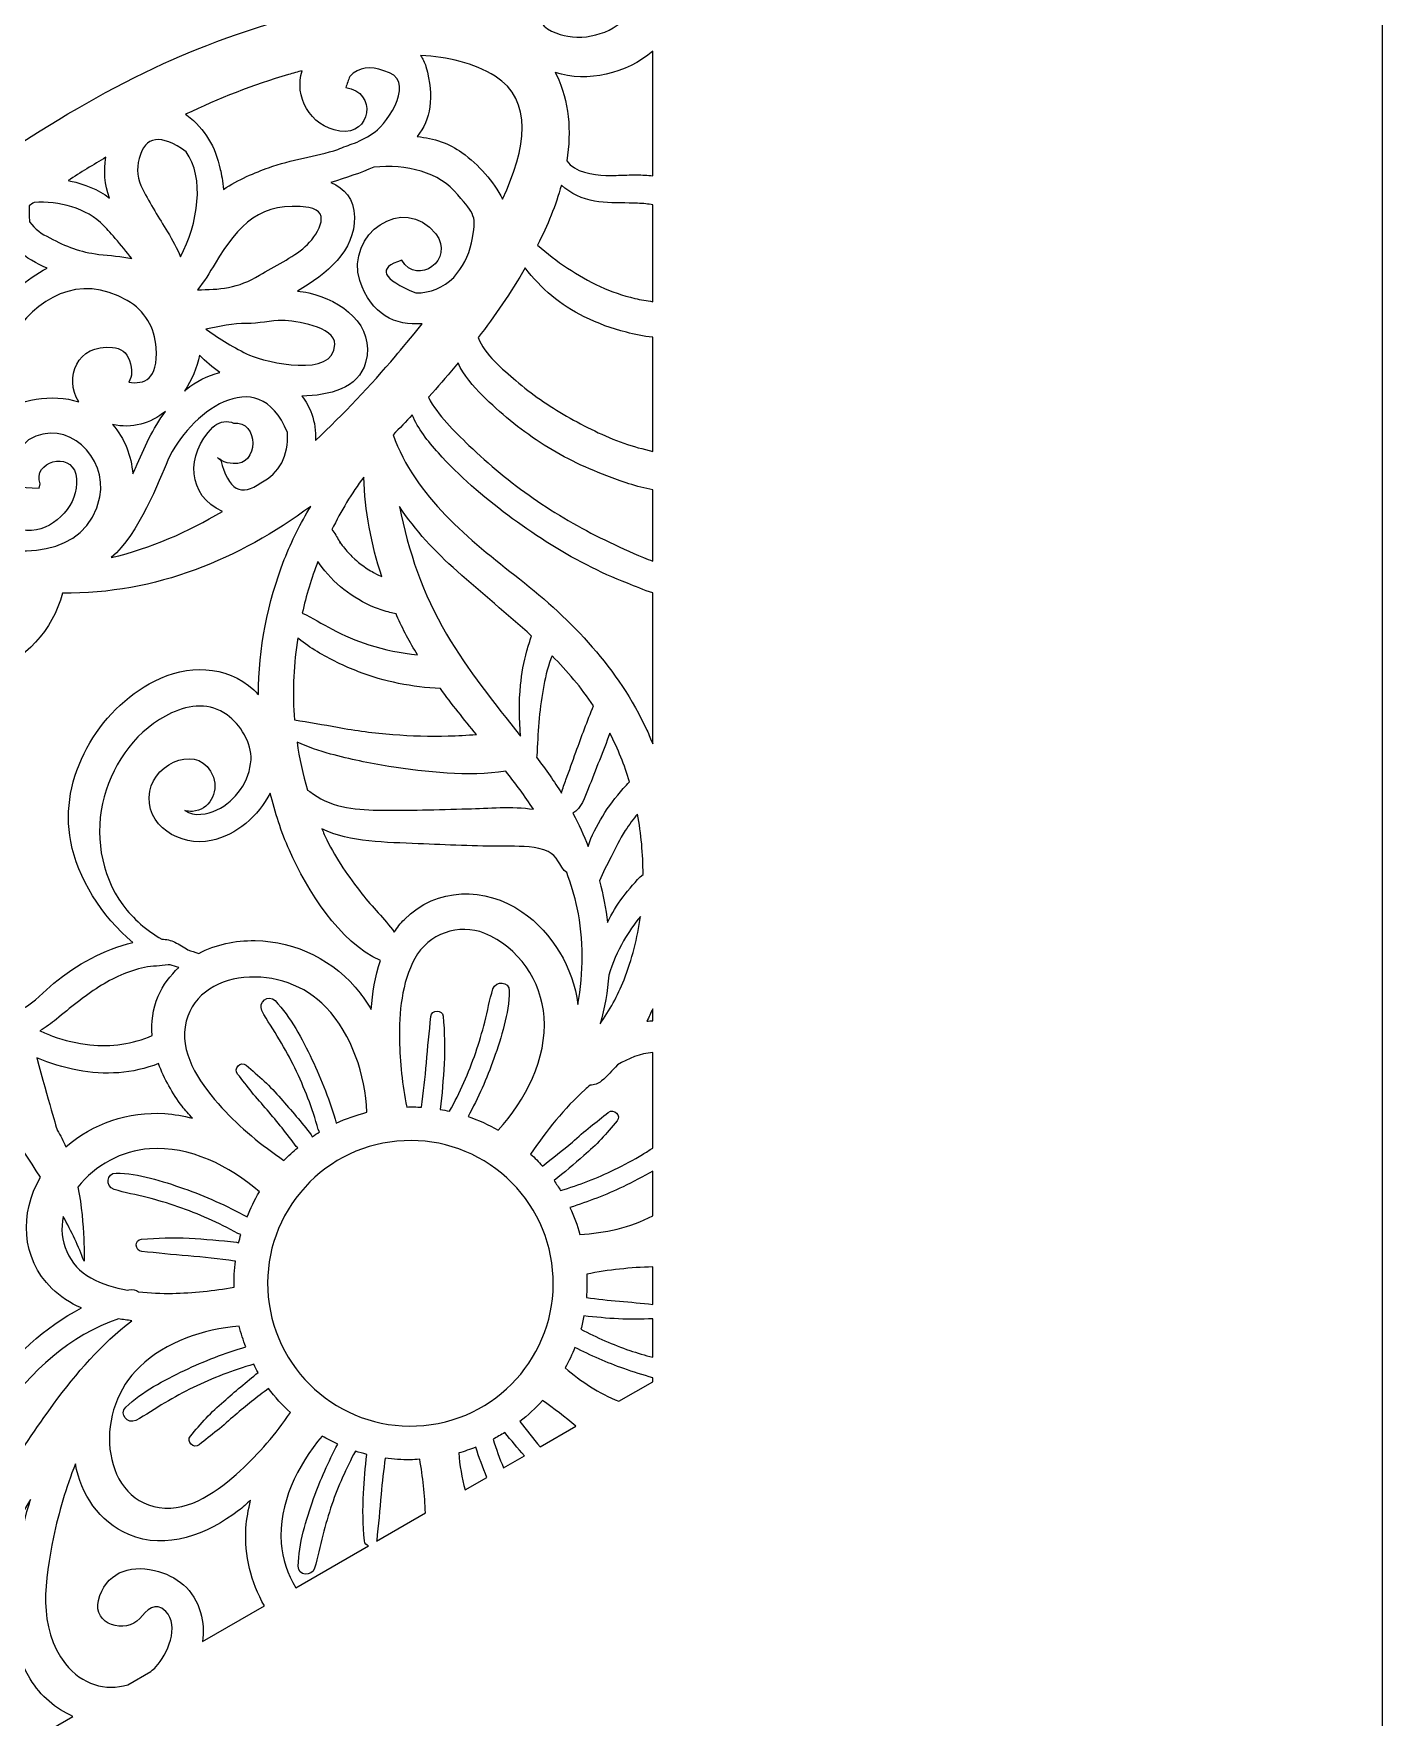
# Model space of a CAD drawing. Extents: x 7 to 992, y -718 to -282.
# Drawn here: x 914.7 to 991.6, y -463.7 to -367.8 of the extents above; entities that cross this region are included whole.
import ezdxf

# ---------------------------------------------------------------- set-up
doc = ezdxf.new("R2010")
doc.units = 0
doc.header["$MEASUREMENT"] = 0
doc.layers.add('Layer 1', color=7, linetype='Continuous')

msp = doc.modelspace()

# ---------------------------------------------------------------- linework, layer by layer
at = {"layer": 'Layer 1', "lineweight": 0}
for points, knots in [([(515.444, -282.485), (515.444, -282.485), (265.444, -282.485), (265.444, -282.485), (265.444, -282.485), (259.139, -282.485), (259.139, -282.485), (259.139, -282.485), (27.261, -282.485), (27.261, -282.485), (27.261, -282.485), (27.261, -282.863), (27.261, -282.863), (27.261, -282.863), (25.9, -282.863), (25.9, -282.863), (25.9, -282.863), (24.898, -282.863), (24.898, -282.863), (24.898, -282.863), (7.489, -306.853), (7.489, -306.853), (7.489, -306.853), (7.489, -496.33), (7.489, -496.33), (7.489, -496.33), (24.898, -524.256), (24.898, -524.256), (24.898, -524.256), (25.039, -524.256), (25.039, -524.256), (25.039, -524.256), (25.9, -525.977), (25.9, -525.977), (25.9, -525.977), (34.578, -543.332), (34.578, -543.332), (34.578, -543.332), (85.476, -645.118), (85.476, -645.118), (85.476, -645.118), (85.476, -693.393), (85.476, -693.393), (85.476, -693.602), (85.486, -693.809), (85.492, -694.016), (85.35, -694.597), (85.266, -695.2), (85.266, -695.825), (85.266, -695.825), (85.266, -710.022), (85.266, -710.022), (85.266, -714.223), (88.671, -717.628), (92.872, -717.628), (92.872, -717.628), (107.069, -717.628), (107.069, -717.628), (107.484, -717.628), (107.889, -717.586), (108.286, -717.521), (108.736, -717.547), (109.188, -717.561), (109.644, -717.561), (109.644, -717.561), (182.159, -717.561), (182.159, -717.561), (182.563, -717.561), (182.965, -717.551), (183.365, -717.531), (183.743, -717.589), (184.126, -717.628), (184.52, -717.628), (184.52, -717.628), (198.717, -717.628), (198.717, -717.628), (202.917, -717.628), (206.322, -714.223), (206.322, -710.022), (206.322, -710.022), (206.322, -695.825), (206.322, -695.825), (206.322, -695.534), (206.302, -695.248), (206.271, -694.965), (206.303, -694.465), (206.325, -693.962), (206.326, -693.453), (206.326, -693.453), (206.326, -645.118), (206.326, -645.118), (206.326, -645.118), (257.204, -543.332), (257.204, -543.332), (257.204, -543.332), (259.139, -539.46), (259.139, -539.46), (259.139, -539.46), (266.763, -524.209), (266.763, -524.209), (266.763, -524.209), (266.763, -645.118), (266.763, -645.118), (266.763, -645.118), (363.469, -645.118), (363.469, -645.118), (363.737, -645.117), (364.003, -645.104), (364.27, -645.096), (364.76, -645.195), (365.268, -645.248), (365.787, -645.248), (365.787, -645.248), (379.984, -645.248), (379.984, -645.248), (384.185, -645.248), (387.59, -641.843), (387.59, -637.643), (387.59, -637.643), (387.59, -623.445), (387.59, -623.445), (387.59, -623.12), (387.563, -622.802), (387.523, -622.487), (387.556, -621.959), (387.579, -621.428), (387.578, -620.891), (387.578, -620.891), (387.578, -584.634), (387.578, -584.634), (387.578, -584.634), (508.12, -524.362), (508.12, -524.362), (508.12, -524.362), (508.12, -717.561), (508.12, -717.561), (508.12, -717.561), (544.378, -717.561), (544.378, -717.561), (545.281, -717.563), (546.172, -717.512), (547.049, -717.417), (547.049, -717.417), (560.83, -717.417), (560.83, -717.417), (565.03, -717.417), (568.436, -714.012), (568.436, -709.811), (568.436, -709.811), (568.436, -696.131), (568.436, -696.131), (568.534, -695.251), (568.591, -694.358), (568.593, -693.453), (568.593, -693.453), (568.593, -645.118), (568.593, -645.118), (568.593, -645.118), (689.443, -645.118), (689.443, -645.118), (689.443, -645.118), (689.443, -693.393), (689.443, -693.393), (689.443, -693.594), (689.453, -693.791), (689.458, -693.99), (689.345, -694.514), (689.28, -695.056), (689.28, -695.614), (689.28, -695.614), (689.28, -709.811), (689.28, -709.811), (689.28, -714.012), (692.686, -717.417), (696.886, -717.417), (696.886, -717.417), (710.981, -717.417), (710.981, -717.417), (711.845, -717.511), (712.722, -717.561), (713.611, -717.561), (713.611, -717.561), (749.903, -717.561), (749.903, -717.561), (749.903, -717.561), (749.903, -524.209), (749.903, -524.209), (749.903, -524.209), (870.731, -584.622), (870.731, -584.622), (870.731, -584.622), (870.731, -620.95), (870.731, -620.95), (870.731, -621.353), (870.741, -621.753), (870.761, -622.151), (870.71, -622.506), (870.675, -622.865), (870.675, -623.233), (870.675, -623.233), (870.675, -637.431), (870.675, -637.431), (870.675, -641.632), (874.08, -645.036), (878.28, -645.036), (878.28, -645.036), (892.478, -645.036), (892.478, -645.036), (892.583, -645.036), (892.687, -645.025), (892.791, -645.02), (893.486, -645.081), (894.188, -645.118), (894.898, -645.118), (894.898, -645.118), (991.581, -645.118), (991.581, -645.118), (991.581, -645.118), (991.581, -282.485), (991.581, -282.485), (991.581, -282.485), (515.444, -282.485), (515.444, -282.485)], [0, 0, 0, 0, 1, 1, 1, 2, 2, 2, 3, 3, 3, 4, 4, 4, 5, 5, 5, 6, 6, 6, 7, 7, 7, 8, 8, 8, 9, 9, 9, 10, 10, 10, 11, 11, 11, 12, 12, 12, 13, 13, 13, 14, 14, 14, 15, 15, 15, 16, 16, 16, 17, 17, 17, 18, 18, 18, 19, 19, 19, 20, 20, 20, 21, 21, 21, 22, 22, 22, 23, 23, 23, 24, 24, 24, 25, 25, 25, 26, 26, 26, 27, 27, 27, 28, 28, 28, 29, 29, 29, 30, 30, 30, 31, 31, 31, 32, 32, 32, 33, 33, 33, 34, 34, 34, 35, 35, 35, 36, 36, 36, 37, 37, 37, 38, 38, 38, 39, 39, 39, 40, 40, 40, 41, 41, 41, 42, 42, 42, 43, 43, 43, 44, 44, 44, 45, 45, 45, 46, 46, 46, 47, 47, 47, 48, 48, 48, 49, 49, 49, 50, 50, 50, 51, 51, 51, 52, 52, 52, 53, 53, 53, 54, 54, 54, 55, 55, 55, 56, 56, 56, 57, 57, 57, 58, 58, 58, 59, 59, 59, 60, 60, 60, 61, 61, 61, 62, 62, 62, 63, 63, 63, 64, 64, 64, 65, 65, 65, 66, 66, 66, 67, 67, 67, 68, 68, 68, 69, 69, 69, 70, 70, 70, 71, 71, 71, 72, 72, 72, 73, 73, 73, 74, 74, 74, 74]), ([(899.37, -331.006), (899.852, -330.988), (900.549, -331.007), (901.212, -331.134), (902, -331.704), (902.749, -332.332), (903.471, -332.997), (901.2, -332.918), (898.94, -333.9), (897.422, -335.598), (895.812, -337.399), (895.551, -340.15), (897.038, -342.101), (898.17, -343.586), (900.113, -344.332), (901.886, -344.725), (901.474, -344.895), (901.068, -345.084), (900.681, -345.311), (898.646, -346.508), (897.31, -348.593), (896.981, -350.923), (896.649, -353.274), (897.538, -355.646), (899.69, -356.804), (901.681, -357.873), (904.125, -357.108), (905.953, -356.063), (906.149, -355.951), (906.332, -355.812), (906.524, -355.69), (906.242, -356.37), (906.033, -357.078), (905.925, -357.81), (905.551, -360.338), (906.565, -362.96), (908.462, -364.656), (910.264, -366.267), (913.014, -366.528), (914.966, -365.04), (916.45, -363.908), (917.195, -361.965), (917.588, -360.192), (917.76, -360.605), (917.948, -361.011), (918.176, -361.397), (919.371, -363.433), (921.457, -364.768), (923.787, -365.098), (926.139, -365.429), (928.51, -364.541), (929.668, -362.388), (930.367, -361.085), (930.275, -359.591), (929.839, -358.199), (933.733, -360.392), (939.051, -360.037), (943.336, -360.357), (944.141, -360.418), (944.945, -360.502), (945.738, -360.658), (946.524, -360.812), (947.759, -361.034), (948.415, -361.536), (949.004, -361.985), (949.02, -362.873), (949.122, -363.567), (949.255, -364.468), (949.338, -365.48), (948.877, -366.311), (948.185, -367.561), (946.523, -368.148), (945.166, -367.903), (944.683, -367.815), (943.697, -367.54), (943.58, -366.943), (943.512, -366.594), (943.91, -366.049), (944.282, -366.085), (946.636, -366.314), (946.527, -362.503), (944.222, -362.89), (942.119, -363.243), (941.346, -365.278), (941.775, -367.086), (936.405, -363.911), (926.633, -367.419), (922.131, -369.461), (916.14, -372.179), (910.793, -376.197), (905.327, -379.803), (902.575, -381.618), (899.744, -383.281), (896.824, -384.812), (894.592, -385.982), (892.103, -386.704), (889.852, -387.837), (889.297, -386.941), (888.675, -386.094), (887.993, -385.301), (888.611, -384.168), (890.061, -382.222), (893.303, -380.352), (893.303, -380.352), (895.023, -371.172), (901.527, -367.347), (901.527, -367.347), (902.482, -360.27), (898.466, -359.314), (898.466, -359.314), (899.423, -361.608), (898.849, -364.669), (898.849, -364.669), (890.433, -373.466), (889.669, -378.057), (889.669, -378.057), (885.844, -383.157), (885.844, -383.157), (884.585, -382.08), (883.193, -381.162), (881.701, -380.432), (882.277, -377.248), (880.384, -372.979), (878.784, -370.554), (878.395, -369.963), (877.899, -369.371), (877.333, -368.812), (879.653, -361.86), (890.045, -363.13), (892.127, -356.195), (893.659, -351.092), (890.676, -346.816), (886.412, -345.661), (887.686, -344.873), (888.877, -343.928), (889.928, -342.846), (892.556, -340.14), (894.205, -336.993), (896.029, -333.744), (896.8, -332.37), (897.674, -331.071), (899.37, -331.006)], [0, 0, 0, 0, 1, 1, 1, 2, 2, 2, 3, 3, 3, 4, 4, 4, 5, 5, 5, 6, 6, 6, 7, 7, 7, 8, 8, 8, 9, 9, 9, 10, 10, 10, 11, 11, 11, 12, 12, 12, 13, 13, 13, 14, 14, 14, 15, 15, 15, 16, 16, 16, 17, 17, 17, 18, 18, 18, 19, 19, 19, 20, 20, 20, 21, 21, 21, 22, 22, 22, 23, 23, 23, 24, 24, 24, 25, 25, 25, 26, 26, 26, 27, 27, 27, 28, 28, 28, 29, 29, 29, 30, 30, 30, 31, 31, 31, 32, 32, 32, 33, 33, 33, 34, 34, 34, 35, 35, 35, 36, 36, 36, 37, 37, 37, 38, 38, 38, 39, 39, 39, 40, 40, 40, 41, 41, 41, 42, 42, 42, 43, 43, 43, 44, 44, 44, 45, 45, 45, 46, 46, 46, 47, 47, 47, 47]), ([(937.076, -369.628), (937.009, -369.394), (936.901, -369.191), (936.773, -369.007), (938.325, -369.089), (939.804, -369.433), (941.023, -370.189), (943.21, -371.546), (942.786, -374.312), (941.446, -377.195), (940.93, -376.17), (940.091, -375.247), (939.129, -374.539), (938.423, -374.02), (937.539, -373.728), (936.587, -373.623), (937.322, -372.675), (937.59, -371.413), (937.076, -369.628)], [0, 0, 0, 0, 1, 1, 1, 2, 2, 2, 3, 3, 3, 4, 4, 4, 5, 5, 5, 6, 6, 6, 6]), ([(949.126, -375.81), (948.81, -375.807), (948.493, -375.821), (948.178, -375.831), (948.01, -375.836), (947.842, -375.842), (947.675, -375.844), (947.675, -375.844), (947.452, -375.845), (947.452, -375.845), (947.452, -375.845), (947.342, -375.843), (947.342, -375.843), (947.342, -375.843), (947.331, -375.843), (947.331, -375.843), (946.593, -375.807), (945.551, -375.682), (945.104, -375.001), (945.375, -373.301), (945.248, -371.636), (944.523, -370.11), (944.523, -370.11), (944.45, -369.975), (944.45, -369.975), (946.286, -370.587), (948.511, -370.025), (950.005, -368.766), (950.005, -368.766), (950.005, -375.863), (950.005, -375.863), (949.697, -375.827), (949.389, -375.813), (949.126, -375.81)], [0, 0, 0, 0, 1, 1, 1, 2, 2, 2, 3, 3, 3, 4, 4, 4, 5, 5, 5, 6, 6, 6, 7, 7, 7, 8, 8, 8, 9, 9, 9, 10, 10, 10, 11, 11, 11, 11]), ([(932.166, -373.315), (933.975, -373.603), (934.316, -371.065), (932.508, -370.836), (932.584, -370.622), (932.66, -370.408), (932.737, -370.194), (933.262, -369.663), (933.909, -369.561), (934.68, -369.887), (936.639, -370.293), (934.903, -372.831), (934.176, -373.356), (933.801, -373.627), (933.404, -373.833), (932.998, -374.01), (932.678, -374.11), (932.367, -374.231), (932.065, -374.362), (930.775, -374.762), (929.409, -374.937), (928.113, -375.4), (927.358, -375.67), (926.376, -376.075), (925.542, -376.645), (925.498, -376.194), (925.422, -375.768), (925.361, -375.495), (925.073, -374.207), (924.507, -373.214), (923.457, -372.404), (923.457, -372.404), (923.38, -372.359), (923.38, -372.359), (925.265, -371.461), (927.213, -370.686), (929.251, -370.09), (929.502, -370.017), (929.765, -369.944), (930.032, -369.872), (929.552, -371.307), (930.437, -373.041), (932.166, -373.315)], [0, 0, 0, 0, 1, 1, 1, 2, 2, 2, 3, 3, 3, 4, 4, 4, 5, 5, 5, 6, 6, 6, 7, 7, 7, 8, 8, 8, 9, 9, 9, 10, 10, 10, 11, 11, 11, 12, 12, 12, 13, 13, 13, 14, 14, 14, 14]), ([(923.409, -374.493), (924.488, -375.933), (924.092, -378.617), (923.089, -380.481), (922.893, -380), (922.644, -379.537), (922.346, -379.052), (921.857, -378.257), (921.37, -377.47), (920.937, -376.641), (920.643, -376.067), (920.573, -375.48), (920.731, -374.88), (921.076, -373.582), (921.97, -373.454), (923.409, -374.493)], [0, 0, 0, 0, 1, 1, 1, 2, 2, 2, 3, 3, 3, 4, 4, 4, 5, 5, 5, 5]), ([(919.044, -377.137), (918.402, -376.635), (917.612, -376.328), (916.826, -376.164), (916.826, -376.164), (916.684, -376.131), (916.684, -376.131), (917.399, -375.678), (918.119, -375.236), (918.845, -374.807), (918.695, -375.586), (918.772, -376.352), (919.044, -377.137)], [0, 0, 0, 0, 1, 1, 1, 2, 2, 2, 3, 3, 3, 4, 4, 4, 4]), ([(938.904, -376.952), (939.815, -378.071), (940.021, -378.081), (939.67, -379.688), (939.501, -380.46), (939.175, -381.069), (938.663, -381.665), (938.055, -382.243), (937.337, -382.536), (936.511, -382.544), (934.548, -381.737), (934.278, -381.115), (935.702, -380.678), (936.58, -382.191), (938.763, -380.616), (937.635, -379.175), (935.808, -376.84), (932.477, -379.221), (933.316, -381.84), (933.933, -383.768), (935.347, -384.427), (936.858, -384.295), (936.229, -385.095), (935.688, -385.741), (935.341, -386.147), (933.911, -387.827), (932.394, -389.454), (930.777, -390.946), (930.804, -390.426), (930.742, -389.914), (930.573, -389.447), (930.432, -389.058), (930.239, -388.719), (930.009, -388.421), (931.55, -388.388), (933.231, -387.99), (933.64, -386.5), (934.225, -384.371), (932.246, -382.959), (930.405, -382.529), (930.182, -382.477), (929.969, -382.458), (929.753, -382.432), (931.416, -381.484), (933.037, -380.135), (933.008, -378.216), (932.992, -377.161), (932.429, -376.571), (931.658, -376.244), (932.517, -375.982), (933.351, -375.704), (934.107, -375.372), (935.962, -375.197), (937.838, -375.64), (938.904, -376.952)], [0, 0, 0, 0, 1, 1, 1, 2, 2, 2, 3, 3, 3, 4, 4, 4, 5, 5, 5, 6, 6, 6, 7, 7, 7, 8, 8, 8, 9, 9, 9, 10, 10, 10, 11, 11, 11, 12, 12, 12, 13, 13, 13, 14, 14, 14, 15, 15, 15, 16, 16, 16, 17, 17, 17, 18, 18, 18, 18]), ([(948.985, -382.853), (948.293, -382.69), (947.634, -382.469), (947.01, -382.174), (945.723, -381.564), (944.5, -380.768), (943.444, -379.809), (944.011, -378.689), (944.479, -377.543), (944.795, -376.4), (945.316, -376.876), (946.004, -377.187), (946.687, -377.309), (947.335, -377.423), (948, -377.407), (948.655, -377.416), (948.975, -377.421), (949.294, -377.433), (949.611, -377.462), (949.743, -377.476), (949.874, -377.501), (950.005, -377.528), (950.005, -377.528), (950.005, -383.039), (950.005, -383.039), (949.663, -382.982), (949.323, -382.933), (948.985, -382.853)], [0, 0, 0, 0, 1, 1, 1, 2, 2, 2, 3, 3, 3, 4, 4, 4, 5, 5, 5, 6, 6, 6, 7, 7, 7, 8, 8, 8, 9, 9, 9, 9]), ([(918.721, -378.714), (918.898, -378.9), (919.76, -379.84), (920.318, -380.585), (919.715, -380.435), (919.08, -380.425), (918.438, -380.342), (917.361, -380.204), (916.575, -379.906), (915.637, -379.394), (915.183, -379.192), (914.802, -378.891), (914.494, -378.491), (914.477, -378.447), (914.447, -377.864), (914.464, -377.568), (914.557, -377.506), (914.651, -377.446), (914.745, -377.384), (916.168, -377.29), (917.734, -377.686), (918.721, -378.714)], [0, 0, 0, 0, 1, 1, 1, 2, 2, 2, 3, 3, 3, 4, 4, 4, 5, 5, 5, 6, 6, 6, 7, 7, 7, 7]), ([(927.595, -381.532), (926.401, -382.272), (925.255, -382.362), (924.054, -382.357), (924.44, -381.914), (924.747, -381.388), (925.066, -380.854), (926.384, -378.653), (927.713, -377.269), (930.396, -377.679), (931.805, -377.894), (930.814, -379.355), (930.201, -379.896), (929.456, -380.556), (928.44, -381.009), (927.595, -381.532)], [0, 0, 0, 0, 1, 1, 1, 2, 2, 2, 3, 3, 3, 4, 4, 4, 5, 5, 5, 5]), ([(915.492, -381.135), (914.319, -381.709), (913.245, -382.731), (912.55, -383.684), (911.765, -384.761), (911.025, -386.07), (910.269, -387.178), (910.153, -387.347), (910.027, -387.503), (909.905, -387.666), (910.041, -386.306), (909.598, -384.873), (908.363, -383.573), (907.941, -383.129), (907.464, -382.83), (906.964, -382.646), (908.978, -381.319), (910.958, -379.937), (912.944, -378.59), (913.071, -379.189), (913.367, -379.748), (913.811, -380.121), (914.3, -380.532), (914.882, -380.861), (915.492, -381.135)], [0, 0, 0, 0, 1, 1, 1, 2, 2, 2, 3, 3, 3, 4, 4, 4, 5, 5, 5, 6, 6, 6, 7, 7, 7, 8, 8, 8, 8]), ([(921.699, -385.668), (921.837, -387.498), (921.021, -387.76), (920.142, -387.633), (920.34, -387.275), (920.371, -386.955), (920.181, -386.389), (920.027, -385.93), (919.69, -385.689), (919.217, -385.643), (917.187, -385.446), (916.446, -387.365), (917.289, -388.748), (914.248, -387.788), (909.82, -390.007), (911.45, -393.655), (912.002, -394.891), (913.354, -396.357), (914.887, -396.046), (916.236, -395.772), (917.44, -394.286), (917.119, -392.877), (916.815, -391.544), (914.637, -392.153), (915.09, -393.42), (915.09, -393.42), (915.031, -393.661), (915.031, -393.661), (912.804, -393.687), (912.603, -392.768), (914.428, -390.906), (916.625, -389.616), (918.944, -391.919), (918.492, -394.16), (917.772, -397.734), (913.586, -397.592), (910.954, -396.724), (908.19, -395.812), (905.871, -394.036), (903.088, -393.345), (903.974, -393.275), (904.861, -393.088), (905.755, -392.711), (906.517, -392.389), (907.2, -391.958), (907.788, -391.455), (910.263, -390.223), (912.04, -387.443), (913.423, -385.163), (914.823, -382.852), (917.298, -381.374), (920.052, -382.969), (921.086, -383.567), (921.612, -384.51), (921.699, -385.668)], [0, 0, 0, 0, 1, 1, 1, 2, 2, 2, 3, 3, 3, 4, 4, 4, 5, 5, 5, 6, 6, 6, 7, 7, 7, 8, 8, 8, 9, 9, 9, 10, 10, 10, 11, 11, 11, 12, 12, 12, 13, 13, 13, 14, 14, 14, 15, 15, 15, 16, 16, 16, 17, 17, 17, 18, 18, 18, 18]), ([(948.364, -391.112), (947.222, -390.702), (946.149, -390.167), (945.098, -389.564), (944.077, -388.98), (943.097, -388.308), (942.207, -387.537), (941.466, -386.895), (940.403, -386.072), (940.06, -385.081), (940.989, -383.865), (941.922, -382.521), (942.736, -381.115), (943.635, -382.289), (944.757, -383.253), (946.103, -383.905), (946.867, -384.276), (947.674, -384.579), (948.499, -384.786), (948.952, -384.9), (949.483, -385.028), (950.005, -385.059), (950.005, -385.059), (950.005, -391.584), (950.005, -391.584), (949.446, -391.434), (948.883, -391.299), (948.364, -391.112)], [0, 0, 0, 0, 1, 1, 1, 2, 2, 2, 3, 3, 3, 4, 4, 4, 5, 5, 5, 6, 6, 6, 7, 7, 7, 8, 8, 8, 9, 9, 9, 9]), ([(928.923, -384.112), (929.578, -384.12), (931.898, -384.45), (931.883, -385.479), (931.854, -387.419), (927.992, -386.509), (927.023, -386.08), (926.154, -385.695), (925.336, -385.164), (924.538, -384.603), (925.315, -384.455), (926.085, -384.255), (926.866, -384.28), (927.531, -384.301), (928.234, -384.104), (928.923, -384.112)], [0, 0, 0, 0, 1, 1, 1, 2, 2, 2, 3, 3, 3, 4, 4, 4, 5, 5, 5, 5]), ([(922.375, -392.079), (923.516, -389.491), (927.473, -386.315), (929.193, -390.504), (929.256, -391.841), (928.746, -392.794), (927.67, -393.364), (926.563, -394.191), (925.801, -393.761), (925.387, -392.071), (925.117, -391.864), (925.132, -391.874), (925.428, -392.101), (925.642, -392.224), (925.851, -392.239), (926.088, -392.265), (927.583, -392.428), (927.581, -389.798), (926.105, -389.958), (926.105, -389.958), (925.991, -389.915), (925.991, -389.915), (925.623, -389.804), (925.208, -389.931), (924.94, -390.197), (923.366, -391.768), (923.482, -394.124), (925.476, -394.993), (923.514, -396.172), (921.41, -397.082), (919.147, -397.626), (920.704, -396.31), (921.875, -393.214), (922.375, -392.079)], [0, 0, 0, 0, 1, 1, 1, 2, 2, 2, 3, 3, 3, 4, 4, 4, 5, 5, 5, 6, 6, 6, 7, 7, 7, 8, 8, 8, 9, 9, 9, 10, 10, 10, 11, 11, 11, 11]), ([(924.168, -386.093), (924.535, -386.447), (924.92, -386.776), (925.324, -387.076), (924.625, -387.259), (923.961, -387.584), (923.407, -388.047), (923.407, -388.047), (923.315, -388.132), (923.315, -388.132), (923.732, -387.512), (924.033, -386.805), (924.168, -386.093)], [0, 0, 0, 0, 1, 1, 1, 2, 2, 2, 3, 3, 3, 4, 4, 4, 4]), ([(949.477, -397.628), (948.734, -397.315), (947.998, -396.977), (947.273, -396.624), (945.856, -395.937), (944.492, -395.141), (943.196, -394.245), (941.895, -393.346), (940.671, -392.328), (939.532, -391.23), (938.69, -390.419), (937.774, -389.544), (937.217, -388.491), (937.217, -388.491), (937.451, -388.234), (937.451, -388.234), (937.904, -387.724), (938.398, -387.151), (938.91, -386.53), (939.213, -387.228), (939.776, -387.858), (940.311, -388.395), (941.305, -389.394), (942.412, -390.294), (943.588, -391.069), (944.77, -391.847), (946.062, -392.465), (947.385, -392.962), (948.167, -393.256), (949.091, -393.611), (950.005, -393.765), (950.005, -393.765), (950.005, -397.832), (950.005, -397.832), (949.824, -397.766), (949.647, -397.7), (949.477, -397.628)], [0, 0, 0, 0, 1, 1, 1, 2, 2, 2, 3, 3, 3, 4, 4, 4, 5, 5, 5, 6, 6, 6, 7, 7, 7, 8, 8, 8, 9, 9, 9, 10, 10, 10, 11, 11, 11, 12, 12, 12, 12]), ([(919.211, -390.035), (920.329, -390.308), (921.382, -389.972), (922.235, -389.3), (921.515, -390.264), (921.015, -391.364), (920.528, -392.525), (920.48, -392.642), (920.419, -392.745), (920.369, -392.858), (920.289, -391.829), (919.917, -390.842), (919.211, -390.035)], [0, 0, 0, 0, 1, 1, 1, 2, 2, 2, 3, 3, 3, 4, 4, 4, 4]), ([(949.671, -407.472), (948.037, -403.95), (945.432, -401.216), (942.408, -398.842), (939.543, -396.594), (936.457, -394.156), (935.209, -390.623), (935.576, -390.253), (935.94, -389.878), (936.297, -389.496), (936.629, -390.28), (937.185, -390.988), (937.788, -391.662), (938.97, -392.981), (940.336, -394.157), (941.752, -395.217), (943.17, -396.279), (944.667, -397.233), (946.241, -398.048), (946.997, -398.439), (947.767, -398.788), (948.562, -399.093), (949.002, -399.263), (949.5, -399.494), (950.005, -399.643), (950.005, -399.643), (950.005, -408.243), (950.005, -408.243), (949.895, -407.986), (949.79, -407.728), (949.671, -407.472)], [0, 0, 0, 0, 1, 1, 1, 2, 2, 2, 3, 3, 3, 4, 4, 4, 5, 5, 5, 6, 6, 6, 7, 7, 7, 8, 8, 8, 9, 9, 9, 10, 10, 10, 10]), ([(932.128, -396.674), (932.061, -396.565), (932, -396.453), (931.936, -396.343), (931.87, -396.232), (931.791, -396.132), (931.715, -396.03), (932.239, -394.977), (932.836, -393.964), (933.539, -393.037), (933.596, -394.962), (933.955, -396.863), (934.558, -398.697), (934.558, -398.697), (934.375, -398.623), (934.375, -398.623), (934.375, -398.623), (934.331, -398.604), (934.331, -398.604), (934.331, -398.604), (934.303, -398.589), (934.303, -398.589), (934.303, -398.589), (934.099, -398.48), (934.099, -398.48), (933.853, -398.344), (933.616, -398.19), (933.39, -398.021), (933.39, -398.021), (933.238, -397.904), (933.238, -397.904), (933.238, -397.904), (933.113, -397.801), (933.113, -397.801), (933.113, -397.801), (933.028, -397.725), (933.028, -397.725), (933.028, -397.725), (932.863, -397.564), (932.863, -397.564), (932.664, -397.366), (932.479, -397.153), (932.309, -396.93), (932.309, -396.93), (932.173, -396.744), (932.173, -396.744), (932.282, -396.892), (932.139, -396.69), (932.128, -396.674)], [0, 0, 0, 0, 1, 1, 1, 2, 2, 2, 3, 3, 3, 4, 4, 4, 5, 5, 5, 6, 6, 6, 7, 7, 7, 8, 8, 8, 9, 9, 9, 10, 10, 10, 11, 11, 11, 12, 12, 12, 13, 13, 13, 14, 14, 14, 15, 15, 15, 16, 16, 16, 16]), ([(905.883, -405.75), (909.876, -405.773), (915.289, -403.989), (916.357, -399.661), (921.751, -399.694), (926.407, -397.724), (930.511, -394.709), (929.935, -395.663), (929.429, -396.666), (929.008, -397.742), (928.051, -400.186), (927.55, -402.813), (927.531, -405.44), (927.445, -405.351), (927.368, -405.257), (927.274, -405.173), (925.659, -403.727), (923.489, -403.71), (921.608, -404.668), (918.393, -406.305), (916.131, -410.179), (916.835, -413.817), (917.231, -415.864), (918.572, -418.081), (920.384, -419.563), (918.735, -419.96), (917.17, -420.817), (915.867, -421.895), (915.313, -422.355), (914.788, -422.978), (914.136, -423.313), (913.242, -419.946), (912.318, -416.208), (912.045, -414.205), (912.045, -414.205), (904.824, -406.625), (892.14, -404.088), (892.316, -403.391), (892.457, -402.684), (892.561, -401.972), (896.5, -404.427), (901.305, -405.724), (905.883, -405.75)], [0, 0, 0, 0, 1, 1, 1, 2, 2, 2, 3, 3, 3, 4, 4, 4, 5, 5, 5, 6, 6, 6, 7, 7, 7, 8, 8, 8, 9, 9, 9, 10, 10, 10, 11, 11, 11, 12, 12, 12, 13, 13, 13, 14, 14, 14, 14]), ([(942.827, -402.942), (942.649, -403.58), (942.535, -404.235), (942.471, -404.894), (942.373, -405.87), (942.395, -406.837), (942.464, -407.807), (940.992, -405.917), (939.466, -404.067), (938.254, -401.995), (936.912, -399.701), (936.065, -397.264), (935.576, -394.722), (936.458, -396.075), (937.607, -397.284), (938.854, -398.406), (940.255, -399.667), (941.723, -400.841), (943.1, -402.102), (943.001, -402.379), (942.906, -402.658), (942.827, -402.942)], [0, 0, 0, 0, 1, 1, 1, 2, 2, 2, 3, 3, 3, 4, 4, 4, 5, 5, 5, 6, 6, 6, 7, 7, 7, 7]), ([(936.602, -403.174), (935.659, -403.078), (934.729, -402.895), (933.819, -402.596), (933.102, -402.359), (932.398, -402.07), (931.732, -401.711), (931.16, -401.402), (930.615, -401.065), (930.03, -400.796), (930.252, -399.792), (930.555, -398.809), (930.922, -397.847), (930.922, -397.847), (931.014, -397.985), (931.014, -397.985), (931.402, -398.543), (931.878, -399.021), (932.407, -399.448), (932.935, -399.874), (933.53, -400.21), (934.156, -400.469), (934.439, -400.587), (934.731, -400.683), (935.028, -400.755), (935.141, -400.783), (935.257, -400.811), (935.375, -400.837), (935.375, -400.837), (935.418, -400.94), (935.418, -400.94), (935.762, -401.717), (936.162, -402.457), (936.602, -403.174)], [0, 0, 0, 0, 1, 1, 1, 2, 2, 2, 3, 3, 3, 4, 4, 4, 5, 5, 5, 6, 6, 6, 7, 7, 7, 8, 8, 8, 9, 9, 9, 10, 10, 10, 11, 11, 11, 11]), ([(929.83, -402.254), (930.163, -402.525), (930.507, -402.768), (930.875, -402.987), (931.623, -403.434), (932.414, -403.819), (933.227, -404.132), (934.714, -404.706), (936.307, -405.021), (937.899, -405.093), (938.556, -405.988), (939.252, -406.855), (939.954, -407.717), (939.419, -407.748), (938.884, -407.783), (938.352, -407.795), (937.299, -407.819), (936.244, -407.792), (935.194, -407.712), (934.134, -407.631), (933.08, -407.491), (932.034, -407.299), (931.221, -407.148), (930.406, -407.019), (929.594, -406.872), (929.594, -406.872), (929.565, -406.603), (929.565, -406.603), (929.467, -405.153), (929.547, -403.668), (929.771, -402.196), (929.771, -402.196), (929.83, -402.254), (929.83, -402.254)], [0, 0, 0, 0, 1, 1, 1, 2, 2, 2, 3, 3, 3, 4, 4, 4, 5, 5, 5, 6, 6, 6, 7, 7, 7, 8, 8, 8, 9, 9, 9, 10, 10, 10, 11, 11, 11, 11]), ([(945.624, -408.718), (945.436, -409.243), (945.247, -409.768), (945.059, -410.294), (944.977, -410.522), (944.873, -410.788), (944.801, -411.058), (944.594, -410.722), (944.378, -410.389), (944.149, -410.062), (943.898, -409.705), (943.642, -409.352), (943.38, -409.002), (943.38, -409.002), (943.398, -408.925), (943.398, -408.925), (943.453, -407.663), (943.534, -406.385), (943.753, -405.139), (943.857, -404.549), (943.994, -403.958), (944.197, -403.394), (944.197, -403.394), (944.268, -403.227), (944.268, -403.227), (945.131, -404.099), (945.929, -405.035), (946.628, -406.075), (946.273, -406.949), (945.943, -407.828), (945.624, -408.718)], [0, 0, 0, 0, 1, 1, 1, 2, 2, 2, 3, 3, 3, 4, 4, 4, 5, 5, 5, 6, 6, 6, 7, 7, 7, 8, 8, 8, 9, 9, 9, 10, 10, 10, 10]), ([(933.328, -422.452), (931.877, -420.599), (929.695, -419.498), (927.339, -419.461), (926.209, -419.444), (925.09, -419.682), (924.127, -420.187), (923.921, -420.124), (923.717, -420.056), (923.511, -419.992), (923.283, -419.823), (923.032, -419.68), (922.77, -419.549), (922.541, -419.435), (922.283, -419.391), (922.02, -419.372), (921.157, -418.888), (920.39, -418.222), (919.805, -417.427), (918.525, -415.688), (918.17, -413.33), (918.739, -411.258), (919.297, -409.232), (920.652, -407.379), (922.586, -406.486), (923.63, -406.003), (924.779, -405.893), (925.747, -406.592), (926.505, -407.139), (927.16, -408.203), (927.109, -409.159), (927.045, -410.349), (926.235, -411.505), (925.169, -412.009), (924.626, -412.266), (923.865, -412.41), (923.34, -412.053), (923.474, -412.085), (923.615, -412.104), (923.773, -412.095), (924.734, -412.037), (925.274, -411.017), (924.964, -410.146), (924.255, -408.158), (921.617, -409.304), (921.338, -410.935), (920.997, -412.916), (923.098, -414.128), (924.838, -413.762), (926.282, -413.457), (927.527, -412.367), (928.204, -411.048), (928.479, -412.16), (928.826, -413.254), (929.298, -414.309), (930.322, -416.602), (932.107, -419.526), (934.482, -420.601), (934.177, -421.508), (934.021, -422.474), (933.959, -423.384), (933.767, -423.062), (933.561, -422.749), (933.328, -422.452)], [0, 0, 0, 0, 1, 1, 1, 2, 2, 2, 3, 3, 3, 4, 4, 4, 5, 5, 5, 6, 6, 6, 7, 7, 7, 8, 8, 8, 9, 9, 9, 10, 10, 10, 11, 11, 11, 12, 12, 12, 13, 13, 13, 14, 14, 14, 15, 15, 15, 16, 16, 16, 17, 17, 17, 18, 18, 18, 19, 19, 19, 20, 20, 20, 21, 21, 21, 21]), ([(948.325, -410.797), (947.888, -411.288), (947.489, -411.807), (947.15, -412.372), (946.835, -412.898), (946.484, -413.495), (946.323, -414.092), (946.323, -414.092), (946.321, -414.099), (946.321, -414.099), (946.067, -413.456), (945.784, -412.821), (945.457, -412.203), (945.924, -411.913), (946.137, -411.294), (946.326, -410.81), (946.539, -410.27), (946.751, -409.73), (946.963, -409.19), (947.167, -408.673), (947.367, -408.156), (947.562, -407.638), (948.024, -408.531), (948.392, -409.458), (948.681, -410.409), (948.559, -410.536), (948.441, -410.667), (948.325, -410.797)], [0, 0, 0, 0, 1, 1, 1, 2, 2, 2, 3, 3, 3, 4, 4, 4, 5, 5, 5, 6, 6, 6, 7, 7, 7, 8, 8, 8, 9, 9, 9, 9]), ([(939.452, -411.95), (937.746, -411.992), (936.033, -412.051), (934.327, -412.026), (932.995, -412.006), (931.518, -411.844), (930.458, -410.956), (930.458, -410.956), (930.327, -410.884), (930.327, -410.884), (930.065, -409.988), (929.863, -409.077), (929.733, -408.151), (930.356, -408.413), (930.985, -408.65), (931.646, -408.826), (932.741, -409.118), (933.853, -409.352), (934.973, -409.527), (937.111, -409.86), (939.458, -410.142), (941.626, -409.794), (942.18, -410.502), (942.717, -411.226), (943.212, -411.972), (941.979, -411.788), (940.628, -411.92), (939.452, -411.95)], [0, 0, 0, 0, 1, 1, 1, 2, 2, 2, 3, 3, 3, 4, 4, 4, 5, 5, 5, 6, 6, 6, 7, 7, 7, 8, 8, 8, 9, 9, 9, 9]), ([(908.603, -415.543), (908.603, -415.543), (910.707, -426.062), (912.619, -429.313), (912.619, -429.313), (913.83, -430.909), (915.111, -432.954), (913.912, -434.996), (914.008, -437.566), (915.756, -439.29), (916.236, -439.764), (916.816, -440.123), (917.444, -440.401), (913.203, -442.606), (910.424, -447.081), (908.402, -451.322), (908.084, -451.991), (907.781, -452.667), (907.485, -453.344), (906.662, -453.871), (905.862, -454.442), (905.037, -454.966), (905.919, -451.897), (906.664, -448.181), (905.734, -446.527), (905.734, -446.527), (902.291, -435.817), (903.057, -431.417), (903.057, -431.417), (897.364, -413.843), (888.605, -410.755), (888.803, -410.552), (888.989, -410.34), (889.171, -410.125), (893.064, -410.627), (906.8, -412.592), (908.603, -415.543)], [0, 0, 0, 0, 1, 1, 1, 2, 2, 2, 3, 3, 3, 4, 4, 4, 5, 5, 5, 6, 6, 6, 7, 7, 7, 8, 8, 8, 9, 9, 9, 10, 10, 10, 11, 11, 11, 12, 12, 12, 12]), ([(948.309, -416.975), (947.963, -417.424), (947.681, -417.919), (947.427, -418.427), (947.332, -417.632), (947.18, -416.842), (946.97, -416.06), (947.157, -415.58), (947.389, -415.139), (947.636, -414.687), (947.918, -414.17), (948.102, -413.698), (948.44, -413.182), (948.648, -412.862), (948.899, -412.528), (949.136, -412.248), (949.348, -413.373), (949.449, -414.524), (949.454, -415.688), (949.022, -416.064), (948.654, -416.524), (948.309, -416.975)], [0, 0, 0, 0, 1, 1, 1, 2, 2, 2, 3, 3, 3, 4, 4, 4, 5, 5, 5, 6, 6, 6, 7, 7, 7, 7]), ([(943.794, -414.285), (944.521, -414.514), (944.539, -414.92), (944.959, -415.463), (944.959, -415.463), (945.099, -415.578), (945.099, -415.578), (945.347, -416.231), (945.559, -416.901), (945.703, -417.602), (946.076, -419.409), (946.067, -421.278), (945.742, -423.095), (945.446, -420.996), (944.323, -419.033), (942.545, -417.815), (940.455, -416.384), (937.673, -416.402), (935.849, -418.252), (935.631, -418.473), (935.443, -418.72), (935.27, -418.978), (934.708, -418.212), (934.025, -417.548), (933.432, -416.793), (932.67, -415.825), (931.982, -414.822), (931.422, -413.723), (931.316, -413.517), (931.239, -413.298), (931.144, -413.087), (932.786, -413.875), (934.813, -413.853), (936.64, -413.937), (938.278, -414.013), (939.914, -414.079), (941.555, -414.084), (942.3, -414.086), (943.073, -414.057), (943.794, -414.285)], [0, 0, 0, 0, 1, 1, 1, 2, 2, 2, 3, 3, 3, 4, 4, 4, 5, 5, 5, 6, 6, 6, 7, 7, 7, 8, 8, 8, 9, 9, 9, 10, 10, 10, 11, 11, 11, 12, 12, 12, 13, 13, 13, 13]), ([(940.898, -422.216), (940.7, -422.835), (940.594, -423.476), (940.431, -424.105), (940.279, -424.692), (940.109, -425.274), (939.913, -425.848), (939.517, -427.006), (939.013, -428.121), (938.424, -429.192), (938.248, -429.152), (938.072, -429.116), (937.896, -429.086), (937.991, -428.223), (938.068, -427.357), (938.115, -426.49), (938.164, -425.578), (938.136, -424.687), (938.063, -423.776), (938.029, -423.371), (937.398, -423.395), (937.358, -423.791), (937.27, -424.673), (937.179, -425.55), (937.107, -426.434), (937.037, -427.278), (936.94, -428.12), (936.823, -428.959), (936.546, -428.942), (936.268, -428.942), (935.987, -428.948), (935.739, -427.688), (935.59, -426.405), (935.57, -425.123), (935.546, -423.569), (935.692, -421.863), (936.446, -420.473), (937.202, -419.077), (938.96, -418.457), (940.428, -419.047), (942.347, -419.82), (943.671, -421.789), (943.814, -423.828), (943.979, -426.194), (942.75, -428.564), (941.188, -430.271), (940.641, -429.956), (940.071, -429.694), (939.482, -429.491), (940.053, -428.425), (940.552, -427.322), (940.95, -426.181), (941.375, -424.965), (941.812, -423.625), (941.83, -422.329), (941.839, -421.774), (941.058, -421.72), (940.898, -422.216)], [0, 0, 0, 0, 1, 1, 1, 2, 2, 2, 3, 3, 3, 4, 4, 4, 5, 5, 5, 6, 6, 6, 7, 7, 7, 8, 8, 8, 9, 9, 9, 10, 10, 10, 11, 11, 11, 12, 12, 12, 13, 13, 13, 14, 14, 14, 15, 15, 15, 16, 16, 16, 17, 17, 17, 18, 18, 18, 19, 19, 19, 19]), ([(949.306, -418.082), (949.135, -419.317), (948.825, -420.533), (948.369, -421.695), (948.007, -422.618), (947.534, -423.429), (947.01, -424.21), (947.264, -423.294), (947.43, -422.366), (947.501, -421.432), (947.712, -420.751), (947.99, -420.091), (948.346, -419.472), (948.627, -418.982), (948.952, -418.522), (949.306, -418.082)], [0, 0, 0, 0, 1, 1, 1, 2, 2, 2, 3, 3, 3, 4, 4, 4, 5, 5, 5, 5]), ([(921.482, -424.87), (920.366, -425.36), (919.151, -425.539), (917.929, -425.402), (917.203, -425.321), (916.486, -425.159), (915.801, -424.907), (915.556, -424.817), (915.316, -424.709), (915.078, -424.601), (915.412, -424.409), (915.725, -424.185), (916.021, -423.939), (916.798, -423.294), (917.584, -422.645), (918.438, -422.103), (919.232, -421.6), (920.12, -421.186), (921.043, -420.995), (921.492, -420.902), (921.943, -420.911), (922.392, -420.845), (922.392, -420.845), (922.498, -420.833), (922.498, -420.833), (922.66, -420.898), (922.826, -420.95), (922.992, -421.001), (922.511, -421.449), (922.102, -421.984), (921.817, -422.638), (921.501, -423.366), (921.418, -424.121), (921.482, -424.87)], [0, 0, 0, 0, 1, 1, 1, 2, 2, 2, 3, 3, 3, 4, 4, 4, 5, 5, 5, 6, 6, 6, 7, 7, 7, 8, 8, 8, 9, 9, 9, 10, 10, 10, 11, 11, 11, 11]), ([(927.732, -423.453), (928.029, -424.029), (928.405, -424.557), (928.735, -425.116), (929.045, -425.64), (929.337, -426.174), (929.605, -426.721), (930.156, -427.846), (930.601, -429.017), (930.944, -430.222), (930.944, -430.222), (931.021, -430.367), (931.021, -430.367), (930.877, -430.453), (930.741, -430.552), (930.602, -430.645), (930.602, -430.645), (930.543, -430.527), (930.543, -430.527), (929.983, -429.822), (929.403, -429.134), (928.803, -428.464), (928.499, -428.126), (928.2, -427.774), (927.864, -427.469), (927.526, -427.162), (927.181, -426.862), (926.833, -426.566), (926.525, -426.306), (926.092, -426.764), (926.342, -427.071), (926.617, -427.408), (926.889, -427.748), (927.154, -428.093), (927.428, -428.448), (927.741, -428.774), (928.031, -429.116), (928.606, -429.792), (929.158, -430.486), (929.691, -431.195), (929.691, -431.195), (929.773, -431.265), (929.773, -431.265), (929.5, -431.493), (929.237, -431.735), (928.987, -431.993), (927.706, -431.126), (926.488, -430.133), (925.455, -428.992), (924.34, -427.759), (923.103, -426.136), (923.356, -424.373), (923.603, -422.664), (925.085, -421.738), (926.695, -421.568), (928.417, -421.387), (930.185, -422.005), (931.382, -423.263), (932.888, -424.846), (933.605, -427.097), (933.715, -429.25), (933.109, -429.403), (932.524, -429.611), (931.966, -429.869), (931.605, -428.621), (931.143, -427.401), (930.578, -426.23), (930.019, -425.07), (929.382, -423.813), (928.478, -422.883), (928.095, -422.488), (927.491, -422.984), (927.732, -423.453)], [0, 0, 0, 0, 1, 1, 1, 2, 2, 2, 3, 3, 3, 4, 4, 4, 5, 5, 5, 6, 6, 6, 7, 7, 7, 8, 8, 8, 9, 9, 9, 10, 10, 10, 11, 11, 11, 12, 12, 12, 13, 13, 13, 14, 14, 14, 15, 15, 15, 16, 16, 16, 17, 17, 17, 18, 18, 18, 19, 19, 19, 20, 20, 20, 21, 21, 21, 22, 22, 22, 23, 23, 23, 24, 24, 24, 24]), ([(949.666, -424.063), (949.789, -423.83), (949.893, -423.585), (950.005, -423.346), (950.005, -423.346), (950.005, -424.027), (950.005, -424.027), (949.892, -424.042), (949.778, -424.041), (949.666, -424.063)], [0, 0, 0, 0, 1, 1, 1, 2, 2, 2, 3, 3, 3, 3]), ([(949.426, -431.647), (948.901, -431.956), (948.368, -432.248), (947.821, -432.517), (946.834, -433), (945.806, -433.388), (944.756, -433.711), (944.637, -433.519), (944.512, -433.331), (944.38, -433.146), (944.955, -432.68), (945.526, -432.209), (946.078, -431.714), (946.416, -431.411), (946.768, -431.112), (947.073, -430.776), (947.38, -430.438), (947.68, -430.093), (947.976, -429.744), (948.236, -429.437), (947.777, -429.003), (947.471, -429.254), (947.135, -429.529), (946.794, -429.8), (946.449, -430.066), (946.094, -430.34), (945.768, -430.653), (945.426, -430.943), (944.869, -431.416), (944.294, -431.866), (943.714, -432.31), (943.504, -432.075), (943.28, -431.849), (943.046, -431.632), (943.936, -430.296), (944.961, -429.025), (946.148, -427.952), (946.239, -427.868), (946.338, -427.784), (946.434, -427.7), (946.662, -427.705), (946.893, -427.637), (947.09, -427.461), (947.405, -427.179), (947.704, -426.873), (947.987, -426.55), (948.618, -426.174), (949.297, -425.898), (950.005, -425.836), (950.005, -425.836), (950.005, -431.286), (950.005, -431.286), (949.813, -431.408), (949.622, -431.531), (949.426, -431.647)], [0, 0, 0, 0, 1, 1, 1, 2, 2, 2, 3, 3, 3, 4, 4, 4, 5, 5, 5, 6, 6, 6, 7, 7, 7, 8, 8, 8, 9, 9, 9, 10, 10, 10, 11, 11, 11, 12, 12, 12, 13, 13, 13, 14, 14, 14, 15, 15, 15, 16, 16, 16, 17, 17, 17, 18, 18, 18, 18]), ([(917.225, -426.85), (918.772, -427.145), (920.388, -427.057), (921.841, -426.468), (922.158, -427.345), (922.636, -428.179), (923.183, -428.899), (923.363, -429.138), (923.574, -429.356), (923.771, -429.584), (923.253, -429.453), (922.727, -429.354), (922.189, -429.32), (920.145, -429.187), (918.092, -429.884), (916.558, -431.218), (916.412, -430.884), (916.25, -430.563), (916.062, -430.27), (916.062, -430.27), (915.557, -428.528), (914.9, -426.145), (915.65, -426.451), (916.43, -426.698), (917.225, -426.85)], [0, 0, 0, 0, 1, 1, 1, 2, 2, 2, 3, 3, 3, 4, 4, 4, 5, 5, 5, 6, 6, 6, 7, 7, 7, 8, 8, 8, 8]), ([(937.371, -447.053), (932.933, -447.698), (928.791, -444.614), (928.144, -440.173), (927.83, -438.022), (928.373, -435.878), (929.672, -434.135), (930.972, -432.392), (932.872, -431.259), (935.023, -430.946), (937.174, -430.632), (939.318, -431.175), (941.062, -432.475), (942.805, -433.774), (943.938, -435.675), (944.25, -437.826), (944.898, -442.267), (941.812, -446.406), (937.371, -447.053)], [0, 0, 0, 0, 1, 1, 1, 2, 2, 2, 3, 3, 3, 4, 4, 4, 5, 5, 5, 6, 6, 6, 6]), ([(919.305, -433.643), (919.924, -433.841), (920.565, -433.949), (921.193, -434.111), (921.78, -434.263), (922.363, -434.433), (922.937, -434.629), (924.122, -435.034), (925.263, -435.55), (926.357, -436.157), (926.357, -436.157), (926.535, -436.213), (926.535, -436.213), (926.488, -436.373), (926.442, -436.534), (926.404, -436.696), (926.404, -436.696), (926.282, -436.656), (926.282, -436.656), (925.384, -436.553), (924.482, -436.476), (923.579, -436.427), (922.666, -436.378), (921.775, -436.406), (920.864, -436.48), (920.459, -436.513), (920.483, -437.144), (920.879, -437.184), (921.761, -437.272), (922.639, -437.363), (923.522, -437.435), (924.406, -437.508), (925.288, -437.607), (926.166, -437.732), (926.166, -437.732), (926.221, -437.728), (926.221, -437.728), (926.159, -438.218), (926.134, -438.714), (926.145, -439.213), (924.984, -439.426), (923.804, -439.551), (922.627, -439.569), (922.001, -439.578), (921.351, -439.557), (920.706, -439.483), (920.564, -439.369), (920.373, -439.311), (920.14, -439.37), (920.14, -439.37), (920.073, -439.389), (920.073, -439.389), (919.338, -439.257), (918.623, -439.042), (917.977, -438.692), (916.728, -438.016), (916.107, -436.538), (916.412, -435.183), (916.875, -436.045), (917.293, -436.915), (917.592, -437.729), (917.592, -437.729), (917.671, -435.685), (917.246, -433.521), (918.218, -432.263), (919.75, -431.435), (921.331, -431.325), (923.614, -431.165), (925.898, -432.307), (927.59, -433.79), (927.313, -434.247), (927.083, -434.725), (926.884, -435.212), (925.727, -434.572), (924.518, -434.028), (923.269, -433.592), (922.054, -433.167), (920.713, -432.731), (919.417, -432.711), (918.862, -432.704), (918.808, -433.485), (919.305, -433.643)], [0, 0, 0, 0, 1, 1, 1, 2, 2, 2, 3, 3, 3, 4, 4, 4, 5, 5, 5, 6, 6, 6, 7, 7, 7, 8, 8, 8, 9, 9, 9, 10, 10, 10, 11, 11, 11, 12, 12, 12, 13, 13, 13, 14, 14, 14, 15, 15, 15, 16, 16, 16, 17, 17, 17, 18, 18, 18, 19, 19, 19, 20, 20, 20, 21, 21, 21, 22, 22, 22, 23, 23, 23, 24, 24, 24, 25, 25, 25, 26, 26, 26, 27, 27, 27, 27]), ([(945.856, -436.213), (945.703, -435.683), (945.519, -435.166), (945.285, -434.674), (946.318, -434.344), (947.335, -433.961), (948.313, -433.49), (948.871, -433.22), (949.45, -432.93), (950.005, -432.601), (950.005, -432.601), (950.005, -435.156), (950.005, -435.156), (948.722, -435.803), (947.271, -436.145), (945.856, -436.213)], [0, 0, 0, 0, 1, 1, 1, 2, 2, 2, 3, 3, 3, 4, 4, 4, 5, 5, 5, 5]), ([(948.108, -440.018), (947.477, -439.967), (946.849, -439.885), (946.221, -439.807), (946.255, -439.365), (946.267, -438.92), (946.242, -438.473), (947.482, -438.232), (948.744, -438.087), (950.005, -438.067), (950.005, -438.067), (950.005, -440.199), (950.005, -440.199), (949.373, -440.136), (948.742, -440.07), (948.108, -440.018)], [0, 0, 0, 0, 1, 1, 1, 2, 2, 2, 3, 3, 3, 4, 4, 4, 5, 5, 5, 5]), ([(884.573, -462.748), (886.96, -460.813), (890.488, -460.968), (892.212, -463.737), (892.895, -464.835), (893.363, -467.181), (891.816, -467.844), (891.189, -468.113), (890.322, -467.921), (890.027, -467.272), (889.705, -466.564), (889.977, -465.875), (889.394, -465.238), (888.171, -463.902), (885.756, -464.442), (884.645, -465.636), (883.528, -466.835), (883.332, -468.665), (883.647, -470.209), (883.987, -471.888), (885.014, -473.496), (886.563, -474.29), (888.34, -475.203), (890.815, -475.037), (892.718, -474.659), (896.835, -473.842), (899.939, -470.893), (902.193, -467.498), (904.92, -463.393), (906.593, -458.664), (908.57, -454.179), (910.796, -449.133), (914.011, -442.909), (919.566, -441.023), (919.815, -441.066), (920.064, -441.102), (920.311, -441.129), (918.582, -442.457), (917.157, -444.123), (915.861, -445.88), (913.859, -448.593), (912.129, -451.507), (910.551, -454.484), (908.857, -457.677), (907.525, -460.996), (906.163, -464.336), (905.063, -467.035), (903.363, -469.537), (901.208, -471.502), (899.039, -473.479), (896.45, -474.989), (893.632, -475.822), (891.007, -476.598), (887.824, -477.103), (885.2, -476.077), (879.442, -473.825), (880.466, -466.076), (884.573, -462.748)], [0, 0, 0, 0, 1, 1, 1, 2, 2, 2, 3, 3, 3, 4, 4, 4, 5, 5, 5, 6, 6, 6, 7, 7, 7, 8, 8, 8, 9, 9, 9, 10, 10, 10, 11, 11, 11, 12, 12, 12, 13, 13, 13, 14, 14, 14, 15, 15, 15, 16, 16, 16, 17, 17, 17, 18, 18, 18, 19, 19, 19, 19]), ([(926.495, -449.683), (925.263, -450.798), (923.64, -452.036), (921.877, -451.782), (920.167, -451.536), (919.241, -450.054), (919.072, -448.443), (918.891, -446.721), (919.509, -444.954), (920.767, -443.757), (922.273, -442.325), (924.381, -441.607), (926.437, -441.445), (926.537, -441.849), (926.67, -442.239), (926.816, -442.623), (925.618, -442.978), (924.445, -443.421), (923.318, -443.964), (922.158, -444.523), (920.901, -445.161), (919.971, -446.064), (919.576, -446.448), (920.073, -447.051), (920.541, -446.81), (921.118, -446.513), (921.646, -446.137), (922.205, -445.807), (922.729, -445.497), (923.263, -445.205), (923.809, -444.937), (924.919, -444.393), (926.075, -443.956), (927.262, -443.613), (927.344, -443.771), (927.423, -443.932), (927.513, -444.085), (926.845, -444.619), (926.19, -445.168), (925.552, -445.739), (925.215, -446.043), (924.862, -446.342), (924.558, -446.678), (924.25, -447.016), (923.95, -447.361), (923.655, -447.709), (923.395, -448.017), (923.853, -448.451), (924.159, -448.2), (924.496, -447.924), (924.837, -447.653), (925.182, -447.388), (925.536, -447.114), (925.862, -446.801), (926.204, -446.51), (926.824, -445.985), (927.462, -445.481), (928.108, -444.99), (928.477, -445.485), (928.893, -445.945), (929.352, -446.37), (928.519, -447.571), (927.572, -448.708), (926.495, -449.683)], [0, 0, 0, 0, 1, 1, 1, 2, 2, 2, 3, 3, 3, 4, 4, 4, 5, 5, 5, 6, 6, 6, 7, 7, 7, 8, 8, 8, 9, 9, 9, 10, 10, 10, 11, 11, 11, 12, 12, 12, 13, 13, 13, 14, 14, 14, 15, 15, 15, 16, 16, 16, 17, 17, 17, 18, 18, 18, 19, 19, 19, 20, 20, 20, 21, 21, 21, 21]), ([(948.693, -442.825), (947.734, -442.497), (946.813, -442.08), (945.911, -441.617), (945.979, -441.367), (946.031, -441.114), (946.079, -440.859), (946.735, -440.924), (947.393, -440.991), (948.052, -441.026), (948.708, -441.062), (949.356, -441.047), (950.005, -441.015), (950.005, -441.015), (950.005, -443.214), (950.005, -443.214), (949.565, -443.093), (949.125, -442.972), (948.693, -442.825)], [0, 0, 0, 0, 1, 1, 1, 2, 2, 2, 3, 3, 3, 4, 4, 4, 5, 5, 5, 6, 6, 6, 6]), ([(945.02, -443.816), (945.228, -443.437), (945.411, -443.05), (945.566, -442.652), (946.475, -443.109), (947.401, -443.526), (948.361, -443.862), (948.891, -444.047), (949.443, -444.227), (950.005, -444.377), (950.005, -444.377), (950.005, -444.605), (950.005, -444.605), (950.005, -444.605), (948.066, -445.725), (948.066, -445.725), (946.945, -445.269), (945.9, -444.594), (945.02, -443.816)], [0, 0, 0, 0, 1, 1, 1, 2, 2, 2, 3, 3, 3, 4, 4, 4, 5, 5, 5, 6, 6, 6, 6]), ([(942.438, -446.883), (942.894, -446.521), (943.322, -446.123), (943.714, -445.681), (944.374, -446.13), (945.014, -446.615), (945.622, -447.135), (945.622, -447.135), (943.58, -448.314), (943.58, -448.314), (943.186, -447.848), (942.813, -447.365), (942.438, -446.883)], [0, 0, 0, 0, 1, 1, 1, 2, 2, 2, 3, 3, 3, 4, 4, 4, 4]), ([(931.16, -447.703), (931.45, -447.871), (931.746, -448.024), (932.049, -448.163), (931.523, -449.167), (931.055, -450.202), (930.68, -451.273), (930.256, -452.489), (929.819, -453.829), (929.8, -455.124), (929.792, -455.68), (930.573, -455.734), (930.732, -455.237), (930.93, -454.619), (931.037, -453.978), (931.199, -453.349), (931.351, -452.761), (931.522, -452.179), (931.718, -451.605), (932.077, -450.554), (932.535, -449.543), (933.056, -448.563), (933.27, -448.633), (933.485, -448.694), (933.703, -448.749), (933.626, -449.486), (933.556, -450.224), (933.516, -450.964), (933.467, -451.876), (933.494, -452.767), (933.568, -453.677), (933.581, -453.834), (933.684, -453.925), (933.808, -453.957), (933.808, -453.957), (929.663, -456.35), (929.663, -456.35), (929.191, -455.579), (928.892, -454.703), (928.829, -453.807), (928.674, -451.593), (929.743, -449.378), (931.16, -447.703)], [0, 0, 0, 0, 1, 1, 1, 2, 2, 2, 3, 3, 3, 4, 4, 4, 5, 5, 5, 6, 6, 6, 7, 7, 7, 8, 8, 8, 9, 9, 9, 10, 10, 10, 11, 11, 11, 12, 12, 12, 13, 13, 13, 14, 14, 14, 14]), ([(941.572, -447.5), (941.94, -447.948), (942.31, -448.393), (942.691, -448.828), (942.691, -448.828), (941.494, -449.518), (941.494, -449.518), (941.279, -448.981), (941.08, -448.437), (940.902, -447.885), (941.131, -447.765), (941.355, -447.638), (941.572, -447.5)], [0, 0, 0, 0, 1, 1, 1, 2, 2, 2, 3, 3, 3, 4, 4, 4, 4]), ([(937.047, -452.086), (937.047, -452.086), (934.263, -453.694), (934.263, -453.694), (934.263, -453.694), (934.273, -453.663), (934.273, -453.663), (934.361, -452.781), (934.452, -451.904), (934.523, -451.02), (934.58, -450.33), (934.667, -449.643), (934.755, -448.956), (935.224, -449.024), (935.697, -449.063), (936.176, -449.063), (936.357, -449.063), (936.541, -449.033), (936.724, -449.023), (936.906, -450.035), (937.01, -451.06), (937.047, -452.086)], [0, 0, 0, 0, 1, 1, 1, 2, 2, 2, 3, 3, 3, 4, 4, 4, 5, 5, 5, 6, 6, 6, 7, 7, 7, 7]), ([(940.55, -450.064), (940.55, -450.064), (939.315, -450.777), (939.315, -450.777), (939.121, -450.086), (939, -449.374), (938.946, -448.669), (939.276, -448.576), (939.6, -448.466), (939.916, -448.341), (940.107, -448.923), (940.32, -449.497), (940.55, -450.064)], [0, 0, 0, 0, 1, 1, 1, 2, 2, 2, 3, 3, 3, 4, 4, 4, 4]), ([(924.236, -457.771), (923.875, -456.464), (922.882, -455.665), (921.605, -455.366), (920.137, -455.021), (918.802, -455.524), (918.414, -457.08), (918.069, -458.466), (919.969, -459.007), (920.773, -458.103), (921.172, -457.656), (921.642, -457.09), (922.251, -457.701), (923.079, -458.533), (922.319, -460.168), (921.691, -460.857), (921.6, -460.959), (921.496, -461.033), (921.398, -461.122), (921.398, -461.122), (920.082, -461.881), (920.082, -461.881), (918.831, -462.263), (917.465, -461.871), (916.533, -460.689), (914.922, -458.646), (915.365, -455.835), (915.856, -453.473), (916.149, -452.053), (916.567, -450.644), (917.103, -449.284), (917.437, -451.022), (918.42, -452.573), (920.142, -453.321), (922.28, -454.251), (924.662, -453.277), (926.403, -451.956), (926.643, -451.775), (926.859, -451.563), (927.088, -451.368), (926.957, -451.885), (926.858, -452.412), (926.823, -452.95), (926.723, -454.499), (927.105, -456.052), (927.873, -457.383), (927.873, -457.383), (924.343, -459.421), (924.343, -459.421), (924.414, -458.88), (924.39, -458.325), (924.236, -457.771)], [0, 0, 0, 0, 1, 1, 1, 2, 2, 2, 3, 3, 3, 4, 4, 4, 5, 5, 5, 6, 6, 6, 7, 7, 7, 8, 8, 8, 9, 9, 9, 10, 10, 10, 11, 11, 11, 12, 12, 12, 13, 13, 13, 14, 14, 14, 15, 15, 15, 16, 16, 16, 17, 17, 17, 17]), ([(903.939, -470.947), (906.079, -468.626), (907.367, -465.991), (908.631, -463.134), (910.404, -459.125), (912.304, -455.109), (914.548, -451.314), (914.357, -451.934), (914.186, -452.561), (914.033, -453.195), (913.363, -455.967), (912.995, -458.994), (914.532, -461.552), (915.118, -462.529), (915.982, -463.251), (916.962, -463.683), (916.962, -463.683), (903.327, -471.555), (903.327, -471.555), (903.528, -471.35), (903.742, -471.16), (903.939, -470.947)], [0, 0, 0, 0, 1, 1, 1, 2, 2, 2, 3, 3, 3, 4, 4, 4, 5, 5, 5, 6, 6, 6, 7, 7, 7, 7])]:
    msp.add_open_spline(points, degree=3, knots=knots, dxfattribs=at)

doc.saveas('drawing.dxf')
